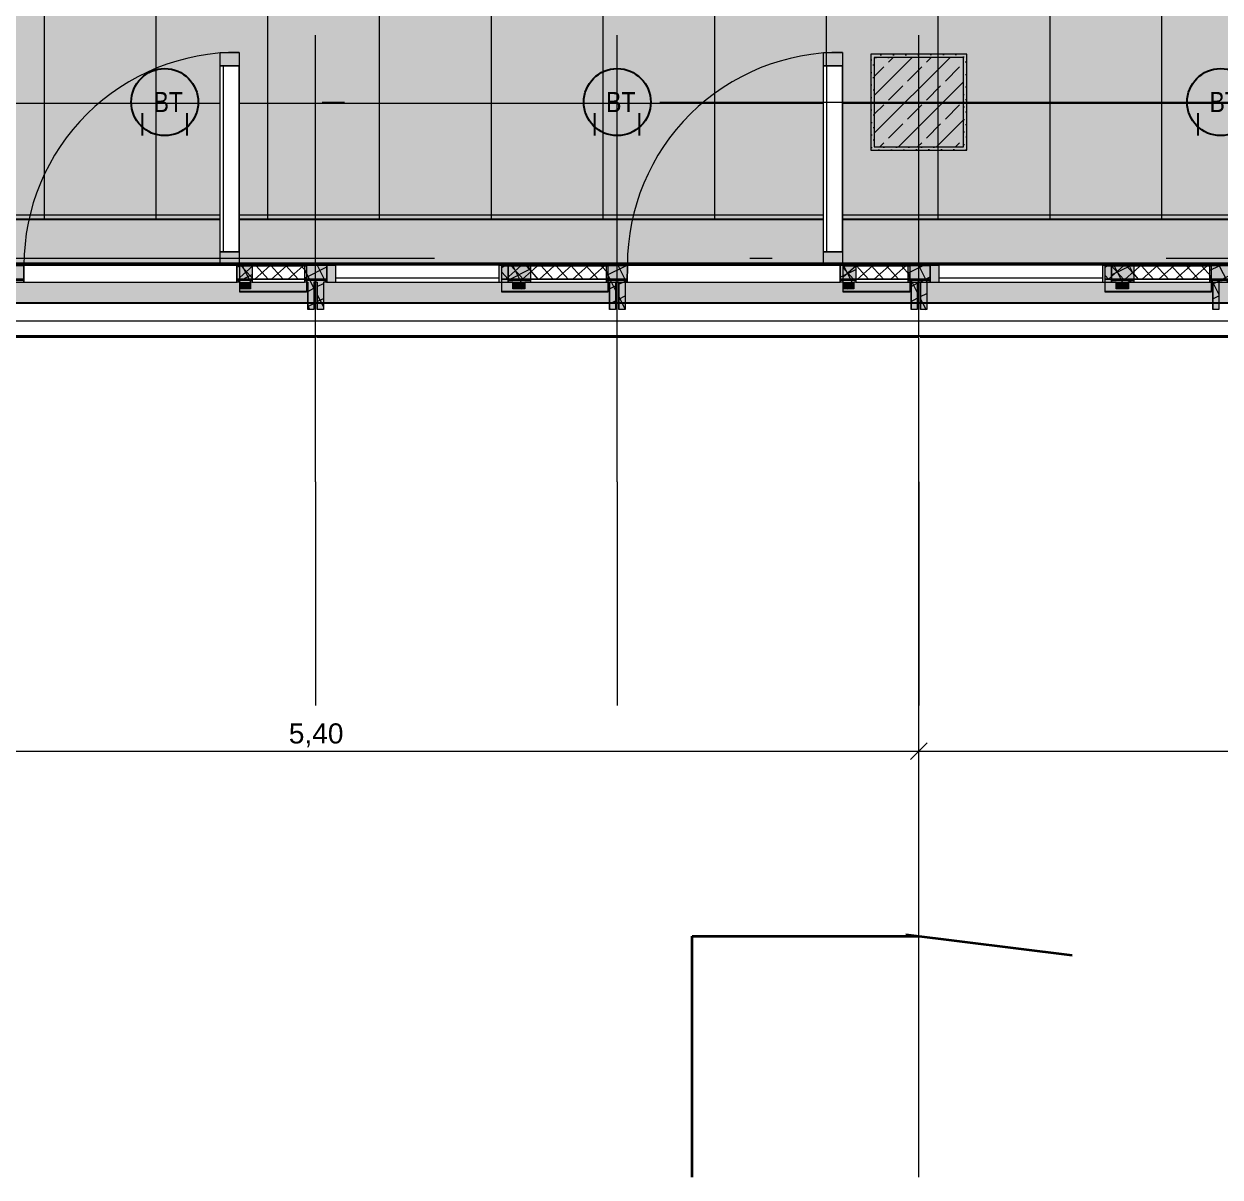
# Model space of a CAD drawing. Header units: metres. Extents: x -22.4 to 53.1, y 133.6 to 157.9.
# Drawn here: x 15.96 to 21.32, y 133.73 to 138.89 of the extents above; entities that cross this region are included whole.
import ezdxf

# ---------------------------------------------------------------- set-up
doc = ezdxf.new("R2010")
doc.units = ezdxf.units.M
doc.header["$MEASUREMENT"] = 0
for name, pattern in [('Achse', [0.0023, 0.0015, -0.0008]), ('Strichlinie_ eng', [0.0023, 0.0015, -0.0008]), ('Strichpunktlinie', [0.006703, 0.003528, -0.001764, 0, -0.001411]), ('Wipeout_Contour', [1, 0, -1])]:
    doc.linetypes.add(name, pattern=pattern)
for name, color, linetype in [('00  Raster', 7, 'Continuous'), ('00  Raster Ausbau', 7, 'Continuous'), ('10  Fassade', 7, 'Continuous'), ('10  Fassade_Deckschraffur', 7, 'Continuous'), ('10  Fassade_Schnittschraffur', 7, 'Continuous'), ('10  Stützen', 7, 'Continuous'), ('10  Stützen_Schnittschraffur', 7, 'Continuous'), ('10  Wand Massiv_Deckschraffur', 7, 'Continuous'), ('10  Wand Massiv_Fenster', 7, 'Continuous'), ('20  TGA - Revi+BT', 7, 'Continuous'), ('40  Bemaßung 1_50 Achse', 7, 'Continuous'), ('70  Schnittlinien', 7, 'Continuous'), ('Neubau_20  Boden Aufbauten', 7, 'Continuous'), ('Neubau_20  Boden Aufbauten_Deckschraffur', 7, 'Continuous'), ('Neubau_20  TGA - Revi+BT', 7, 'Continuous'), ('Neubau_40  Bemaßung 1_50 Achse', 7, 'Continuous')]:
    doc.layers.add(name, color=color, linetype=linetype)
doc.styles.add('ERSTELLTER_STIL_1', font='')
doc.styles.add('ERSTELLTER_STIL_2', font='')
doc.styles.get('ERSTELLTER_STIL_1').set_extended_font_data('Arial')
doc.styles.get('ERSTELLTER_STIL_2').set_extended_font_data('Arial Narrow')
pattern_1 = [(41.86749, (-110.10794, 75.264664), (-0.033370506, 0.037234518), []), (131.86749, (-110.10794, 75.264664), (0.037234518, 0.033370506), [])]
pattern_2 = [(26.86749, (-110.10794, 75.264664), (-0.027115717, 0.053523246), []), (116.86749, (-110.10794, 75.264664), (0.053523246, 0.027115717), [])]

msp = doc.modelspace()

# ---------------------------------------------------------------- hatches: boundary and pattern name
at = {"layer": '10  Stützen_Schnittschraffur', "linetype": 'Continuous', "lineweight": 0, "true_color": 0xffffff}
h = msp.add_hatch(color=7, dxfattribs=at)
h.paths.add_polyline_path([(19.7534, 138.7549), (19.7534, 138.3249), (20.1834, 138.3249), (20.1834, 138.7549)])
h.paths.add_polyline_path([(19.7684, 138.7399), (20.1684, 138.7399), (20.1684, 138.3399), (19.7684, 138.3399)], flags=0)
at = {"layer": '10  Stützen_Schnittschraffur', "linetype": 'Continuous', "lineweight": 13, "true_color": 0x000100}
h = msp.add_hatch(dxfattribs=at)
h.set_pattern_fill('Gips_0001', color=98, style=0, pattern_type=2)
h.set_pattern_definition([(26.86749, (-110.107942, 75.264664), (-0.0112982155, 0.0223013526), [0, -0.025])])
h.paths.add_polyline_path([(19.7534, 138.7549), (19.7534, 138.3249), (20.1834, 138.3249), (20.1834, 138.7549)])
h.paths.add_polyline_path([(19.7684, 138.7399), (20.1684, 138.7399), (20.1684, 138.3399), (19.7684, 138.3399)], flags=0)
at = {"layer": '10  Stützen_Schnittschraffur', "linetype": 'Continuous', "lineweight": 0, "true_color": 0xffffff}
msp.add_hatch(color=7, dxfattribs=at).paths.add_polyline_path([(19.7684, 138.3399), (20.1684, 138.3399), (20.1684, 138.7399), (19.7684, 138.7399)])
at = {"layer": '10  Stützen_Schnittschraffur', "linetype": 'Continuous', "lineweight": 13, "true_color": 0x000100}
h = msp.add_hatch(dxfattribs=at)
h.set_pattern_fill('Beton__Stahlbeton_0001', color=98, style=0, pattern_type=2)
h.set_pattern_definition([(225, (19.76843, 138.73991), (-0.084853, 0.084853), []), (225, (19.726, 138.78233), (-0.084853, 0.084853), [0.09, -0.03])])
h.paths.add_polyline_path([(19.7684, 138.3399), (20.1684, 138.3399), (20.1684, 138.7399), (19.7684, 138.7399)])
at = {"layer": 'Neubau_20  Boden Aufbauten_Deckschraffur', "linetype": 'Continuous', "lineweight": 0, "true_color": 0xffffff}
msp.add_hatch(color=7, dxfattribs=at).paths.add_polyline_path([(-1.6166, 143.8049), (-1.6166, 143.7049), (4.5184, 143.7049), (4.5184, 143.6799), (7.7559, 143.6799), (7.7559, 143.7049), (7.8809, 143.7049), (7.8809, 138.3249), (7.8434, 138.3249), (7.8434, 138.0149), (7.8809, 138.0149), (7.9772, 138.0149), (24.6034, 138.0149), (24.6034, 140.5199), (24.0034, 140.5199), (24.0034, 143.7899), (30.6509, 143.7899), (30.6509, 143.8049)])
at = {"layer": 'Neubau_20  Boden Aufbauten_Deckschraffur', "linetype": 'Continuous', "lineweight": 18}
h = msp.add_hatch(dxfattribs=at)
h.set_pattern_fill('Verband__Quadrat__50x50__4D', color=6, style=0, pattern_type=2)
h.set_pattern_definition([(360, (14.0547, 142.5352), (2e-07, 0.5), []), (90, (14.0547, 142.5352), (-0.5, 2e-07), [])])
h.paths.add_polyline_path([(-1.6166, 143.8049), (-1.6166, 143.7049), (4.5184, 143.7049), (4.5184, 143.6799), (7.7559, 143.6799), (7.7559, 143.7049), (7.8809, 143.7049), (7.8809, 138.3249), (7.8434, 138.3249), (7.8434, 138.0149), (7.8809, 138.0149), (7.9772, 138.0149), (24.6034, 138.0149), (24.6034, 140.5199), (24.0034, 140.5199), (24.0034, 143.7899), (30.6509, 143.7899), (30.6509, 143.8049)])

# ---------------------------------------------------------------- linework, layer by layer
at = {"layer": '00  Raster Ausbau', "color": 251, "linetype": 'Achse', "lineweight": 18, "ltscale": 1000, "true_color": 0x5f5f5f}
for p, q in [((17.2684, 136.8399), (17.2684, 135.8399)), ((19.9684, 136.8399), (19.9684, 135.8399))]:
    msp.add_line(p, q, dxfattribs=at)
at = {"layer": '00  Raster Ausbau', "color": 9, "linetype": 'Achse', "lineweight": 18, "ltscale": 1000}
msp.add_line((18.6184, 136.8399), (18.6184, 135.8399), dxfattribs=at)
at = {"layer": '10  Stützen', "color": 7, "linetype": 'Continuous', "lineweight": 13, "ltscale": 1000, "flags": 128}
for points in [[(19.7534, 138.7549), (19.7534, 138.3249), (20.1834, 138.3249), (20.1834, 138.7549)], [(19.7684, 138.3399), (20.1684, 138.3399), (20.1684, 138.7399), (19.7684, 138.7399)]]:
    msp.add_lwpolyline(points, close=True, dxfattribs=at)
at = {"layer": '70  Schnittlinien', "color": 7, "linetype": 'Strichpunktlinie', "lineweight": 35, "ltscale": 1000}
for p, q in [((18.9538, 133.7291), (18.9538, 134.8076)), ((18.9538, 134.8076), (19.9684, 134.8076)), ((19.9104, 134.8148), (20.6545, 134.7216))]:
    msp.add_line(p, q, dxfattribs=at)
at = {"layer": '70  Schnittlinien', "color": 7, "linetype": 'Strichpunktlinie', "lineweight": 13, "ltscale": 1000, "flags": 128}
msp.add_lwpolyline([(19.9684, 133.7291), (19.9684, 134.8076)], dxfattribs=at)
at = {"layer": 'Neubau_20  Boden Aufbauten', "color": 7, "linetype": 'Continuous', "lineweight": 13, "ltscale": 1000, "flags": 128}
msp.add_lwpolyline([(-1.6166, 143.8049), (-1.6166, 143.7049), (4.5184, 143.7049), (4.5184, 143.6799), (7.7559, 143.6799), (7.7559, 143.7049), (7.8809, 143.7049), (7.8809, 138.3249), (7.8434, 138.3249), (7.8434, 138.0149), (7.8809, 138.0149), (7.9772, 138.0149), (24.6034, 138.0149), (24.6034, 140.5199), (24.0034, 140.5199), (24.0034, 143.7899), (30.6509, 143.7899), (30.6509, 143.8049)], close=True, dxfattribs=at)
at = {"layer": 'Neubau_20  TGA - Revi+BT', "color": 1, "linetype": 'Continuous', "lineweight": 25, "ltscale": 1000}
for p, q in [((16.4934, 138.3899), (16.4934, 138.4899)), ((16.6934, 138.3899), (16.6934, 138.4899)), ((18.5184, 138.3899), (18.5184, 138.4899)), ((18.7184, 138.3899), (18.7184, 138.4899)), ((21.2184, 138.3899), (21.2184, 138.4899))]:
    msp.add_line(p, q, dxfattribs=at)
for centre in [(16.5934, 138.5399), (18.6184, 138.5399), (21.3184, 138.5399)]:
    msp.add_circle(centre, 0.15, dxfattribs=at)
at = {"layer": 'Neubau_40  Bemaßung 1_50 Achse', "color": 7, "linetype": 'Continuous', "lineweight": 13, "ltscale": 1000}
for p, q in [((19.9684, 135.5646), (19.9684, 135.7052)), ((14.5684, 135.6349), (19.9684, 135.6349)), ((20.0059, 135.6724), (19.9309, 135.5974)), ((19.9684, 135.6349), (29.9142, 135.6349))]:
    msp.add_line(p, q, dxfattribs=at)

# ---------------------------------------------------------------- texts
at = {"layer": '20  TGA - Revi+BT', "color": 1, "linetype": 'Continuous', "lineweight": 25, "char_height": 0.09, "attachment_point": 6, "rotation": 359.9998, "style": 'ERSTELLTER_STIL_2'}
for insert in [(16.6753, 138.5404), (18.7003, 138.5404), (21.4003, 138.5404)]:
    msp.add_mtext('\\A1;{\\pqr;\\fArial Narrow|b0|i0|c0|p38;BT }', dxfattribs=dict(at, insert=insert))
at = {"layer": '40  Bemaßung 1_50 Achse', "color": 7, "linetype": 'Continuous', "lineweight": 13, "insert": (17.1487, 135.6529), "char_height": 0.09, "width": 0.239452, "attachment_point": 7, "style": 'ERSTELLTER_STIL_1'}
msp.add_mtext('\\A1;{\\pql;\\fArial|b0|i0|c0|p38;5,40}', dxfattribs=at)

# ---------------------------------------------------------------- wipeouts: each hides what was drawn before it
at = {"color": 254, "linetype": 'Wipeout_Contour', "lineweight": 0, "ltscale": 555.427283}
msp.add_wipeout([(24.6034, 137.7447), (3.8184, 137.7447), (3.8184, 137.7417), (24.6034, 137.7417)], dxfattribs=at).dxf.layer = '10  Fassade_Deckschraffur'
at = {"color": 254, "linetype": 'Wipeout_Contour', "lineweight": 0, "ltscale": 554.568883}
msp.add_wipeout([(24.6034, 137.5599), (3.8184, 137.5599), (3.8184, 137.4939), (24.6034, 137.4939)], dxfattribs=at).dxf.layer = '10  Fassade_Deckschraffur'

# ---------------------------------------------------------------- next in the draw order: linework, layer by layer
at = {"layer": '10  Fassade', "color": 7, "linetype": 'Continuous', "lineweight": 18, "ltscale": 1000, "flags": 128}
msp.add_lwpolyline([(24.6034, 137.4939), (3.8184, 137.4939)], dxfattribs=at)

# ---------------------------------------------------------------- next in the draw order: wipeouts: each hides what was drawn before it
at = {"color": 254, "linetype": 'Wipeout_Contour', "lineweight": 0, "ltscale": 556.117024}
msp.add_wipeout([(24.6034, 138.0149), (3.8184, 138.0149), (3.8184, 137.8193), (24.6034, 137.8193)], dxfattribs=at).dxf.layer = '10  Fassade_Deckschraffur'
at = {"color": 254, "linetype": 'Wipeout_Contour', "lineweight": 0, "ltscale": 555.06051}
msp.add_wipeout([(3.8184, 137.7417), (3.8184, 137.5599), (24.6034, 137.5599), (24.6034, 137.7417)], dxfattribs=at).dxf.layer = '10  Fassade_Deckschraffur'

# ---------------------------------------------------------------- next in the draw order: hatches: boundary and pattern name
at = {"layer": '10  Fassade', "linetype": 'Continuous', "lineweight": 0, "true_color": 0xffffff}
for points in [[(17.2284, 137.6899), (17.2284, 137.6929), (16.9294, 137.6929), (16.9294, 137.6899)], [(18.5759, 137.6899), (18.5759, 137.6929), (18.1024, 137.6929), (18.1024, 137.6899)], [(19.9284, 137.6899), (19.9284, 137.6929), (19.6294, 137.6929), (19.6294, 137.6899)], [(21.2759, 137.6899), (21.2759, 137.6929), (20.8024, 137.6929), (20.8024, 137.6899)]]:
    msp.add_hatch(color=7, dxfattribs=at).paths.add_polyline_path(points)

# ---------------------------------------------------------------- next in the draw order: linework, layer by layer
at = {"layer": '10  Fassade', "color": 7, "linetype": 'Continuous', "lineweight": 13, "ltscale": 1000}
for p, q in [((16.9774, 137.7049), (16.9294, 137.7049)), ((18.2054, 137.7049), (18.1514, 137.7049)), ((19.6774, 137.7049), (19.6294, 137.7049)), ((20.9054, 137.7049), (20.8514, 137.7049)), ((17.2609, 137.6124), (17.2334, 137.6124)), ((17.3034, 137.6124), (17.2759, 137.6124)), ((18.6109, 137.6124), (18.5834, 137.6124)), ((18.6534, 137.6124), (18.6259, 137.6124)), ((19.9609, 137.6124), (19.9334, 137.6124)), ((20.0034, 137.6124), (19.9759, 137.6124)), ((21.3109, 137.6124), (21.2834, 137.6124))]:
    msp.add_line(p, q, dxfattribs=at)
at = {"layer": '10  Fassade', "color": 7, "linetype": 'Continuous', "lineweight": 18, "ltscale": 1000, "flags": 128}
for points in [[(24.6034, 138.0149), (3.8184, 138.0149)], [(24.6034, 137.5599), (3.8184, 137.5599)]]:
    msp.add_lwpolyline(points, dxfattribs=at)
at = {"layer": '10  Fassade', "color": 7, "linetype": 'Strichlinie_ eng', "lineweight": 18, "ltscale": 1000, "flags": 128}
for points in [[(16.9774, 137.7049), (16.9294, 137.7049)], [(18.2054, 137.7049), (18.1514, 137.7049)], [(19.6774, 137.7049), (19.6294, 137.7049)], [(20.9054, 137.7049), (20.8514, 137.7049)], [(17.2609, 137.6124), (17.2334, 137.6124)], [(17.3034, 137.6124), (17.2759, 137.6124)], [(18.6109, 137.6124), (18.5834, 137.6124)], [(18.6534, 137.6124), (18.6259, 137.6124)], [(19.9609, 137.6124), (19.9334, 137.6124)], [(20.0034, 137.6124), (19.9759, 137.6124)], [(21.3109, 137.6124), (21.2834, 137.6124)]]:
    msp.add_lwpolyline(points, dxfattribs=at)
at = {"layer": '10  Fassade', "color": 7, "linetype": 'Continuous', "lineweight": 18, "ltscale": 1000, "flags": 128}
for points in [[(17.2284, 137.6899), (16.9294, 137.6899), (16.9294, 137.6929), (17.2284, 137.6929)], [(18.5759, 137.6899), (18.1024, 137.6899), (18.1024, 137.6929), (18.5759, 137.6929)], [(19.9284, 137.6899), (19.6294, 137.6899), (19.6294, 137.6929), (19.9284, 137.6929)], [(21.2759, 137.6899), (20.8024, 137.6899), (20.8024, 137.6929), (21.2759, 137.6929)]]:
    msp.add_lwpolyline(points, close=True, dxfattribs=at)
at = {"layer": '10  Wand Massiv_Fenster', "color": 7, "linetype": 'Continuous', "lineweight": 25, "ltscale": 1000}
for p, q in [((24.6034, 138.0149), (3.8184, 138.0149)), ((24.6034, 137.6399), (3.8184, 137.6399))]:
    msp.add_line(p, q, dxfattribs=at)

# ---------------------------------------------------------------- next in the draw order: wipeouts: each hides what was drawn before it
at = {"color": 254, "linetype": 'Wipeout_Contour', "lineweight": 0, "ltscale": 555.566818}
msp.add_wipeout([(24.6034, 137.8089), (3.8184, 137.8089), (3.8184, 137.7479), (24.6034, 137.7479)], dxfattribs=at).dxf.layer = '10  Fassade_Deckschraffur'
at = {"color": 254, "linetype": 'Wipeout_Contour', "lineweight": 0, "ltscale": 553.668424}
msp.add_wipeout([(17.2632, 137.4939), (14.5732, 137.4939), (14.5732, 137.4899), (17.2632, 137.4899)], dxfattribs=at).dxf.layer = '10  Fassade_Deckschraffur'

# ---------------------------------------------------------------- next in the draw order: linework, layer by layer
at = {"layer": '10  Fassade', "color": 7, "linetype": 'Continuous', "lineweight": 13, "ltscale": 1000}
for p, q in [((17.2759, 137.7349), (17.2609, 137.7349)), ((17.2609, 137.7349), (17.2609, 137.6124)), ((17.2759, 137.7349), (17.2759, 137.6124)), ((18.6109, 137.7349), (18.6109, 137.6124)), ((18.6259, 137.7349), (18.6259, 137.6124)), ((19.9759, 137.7349), (19.9609, 137.7349)), ((19.9609, 137.7349), (19.9609, 137.6124)), ((19.9759, 137.7349), (19.9759, 137.6124)), ((21.3109, 137.7349), (21.3109, 137.6124))]:
    msp.add_line(p, q, dxfattribs=at)
at = {"layer": '10  Fassade', "color": 7, "linetype": 'Continuous', "lineweight": 18, "ltscale": 1000, "flags": 128}
for points in [[(24.6034, 137.7479), (3.8184, 137.7479)], [(24.6034, 137.7447), (3.8184, 137.7447)], [(24.6034, 137.7417), (3.8184, 137.7417)]]:
    msp.add_lwpolyline(points, dxfattribs=at)
at = {"layer": '10  Fassade', "color": 7, "linetype": 'Strichlinie_ eng', "lineweight": 18, "ltscale": 1000, "flags": 128}
for points in [[(3.8184, 137.7349), (4.6804, 137.7349), (5.1184, 137.7349), (6.1509, 137.7349), (6.4684, 137.7349), (7.3804, 137.7349), (7.8184, 137.7349), (8.8509, 137.7349), (9.1684, 137.7349), (10.0804, 137.7349), (10.5184, 137.7349), (11.5509, 137.7349), (11.8684, 137.7349), (12.7804, 137.7349), (13.2184, 137.7349), (14.2509, 137.7349), (14.5684, 137.7349), (15.4804, 137.7349), (15.9184, 137.7349), (16.9509, 137.7349), (17.2684, 137.7349), (18.1804, 137.7349), (18.6184, 137.7349), (19.6509, 137.7349), (19.9684, 137.7349), (20.8804, 137.7349), (21.3184, 137.7349), (22.3509, 137.7349), (22.6684, 137.7349), (23.5804, 137.7349), (24.0184, 137.7349), (24.6034, 137.7349)], [(16.9294, 137.7049), (16.9294, 137.7349)], [(16.9774, 137.7349), (16.9774, 137.7049)], [(17.2334, 137.6124), (17.2334, 137.7349)], [(17.2609, 137.7349), (17.2609, 137.6124)], [(17.2759, 137.6124), (17.2759, 137.7349)], [(17.3034, 137.7349), (17.3034, 137.6124)], [(18.1514, 137.7049), (18.1514, 137.7349)], [(18.2054, 137.7349), (18.2054, 137.7049)], [(18.5834, 137.6124), (18.5834, 137.7349)], [(18.6109, 137.7349), (18.6109, 137.6124)], [(18.6259, 137.6124), (18.6259, 137.7349)], [(18.6534, 137.7349), (18.6534, 137.6124)], [(19.6294, 137.7049), (19.6294, 137.7349)], [(19.6774, 137.7349), (19.6774, 137.7049)], [(19.9334, 137.6124), (19.9334, 137.7349)], [(19.9609, 137.7349), (19.9609, 137.6124)], [(19.9759, 137.6124), (19.9759, 137.7349)], [(20.0034, 137.7349), (20.0034, 137.6124)], [(20.8514, 137.7049), (20.8514, 137.7349)], [(20.9054, 137.7349), (20.9054, 137.7049)], [(21.2834, 137.6124), (21.2834, 137.7349)], [(21.3109, 137.7349), (21.3109, 137.6124)]]:
    msp.add_lwpolyline(points, dxfattribs=at)
at = {"layer": '10  Fassade', "color": 7, "linetype": 'Continuous', "lineweight": 13, "ltscale": 1000, "flags": 128}
for points in [[(18.6259, 137.7349), (18.6184, 137.7349), (18.6109, 137.7349)], [(21.3259, 137.7349), (21.3184, 137.7349), (21.3109, 137.7349)]]:
    msp.add_lwpolyline(points, dxfattribs=at)

# ---------------------------------------------------------------- next in the draw order: wipeouts: each hides what was drawn before it
at = {"color": 254, "linetype": 'Wipeout_Contour', "lineweight": 0, "ltscale": 555.697817}
msp.add_wipeout([(3.8184, 137.8089), (24.6034, 137.8089), (24.6034, 137.8139), (3.8184, 137.8139)], dxfattribs=at).dxf.layer = '10  Fassade_Deckschraffur'
at = {"color": 254, "linetype": 'Wipeout_Contour', "lineweight": 0, "ltscale": 555.013652}
msp.add_wipeout([(19.9632, 137.4939), (17.2732, 137.4939), (17.2732, 137.4899), (19.9632, 137.4899)], dxfattribs=at).dxf.layer = '10  Fassade_Deckschraffur'

# ---------------------------------------------------------------- next in the draw order: linework, layer by layer
at = {"layer": '10  Fassade', "color": 7, "linetype": 'Continuous', "lineweight": 25, "ltscale": 1000, "flags": 128}
for points in [[(14.5732, 137.4939), (17.2632, 137.4939)], [(14.5732, 137.4899), (17.2632, 137.4899)], [(17.2632, 137.4899), (17.2632, 137.4939)], [(17.2732, 137.4899), (17.2732, 137.4939)]]:
    msp.add_lwpolyline(points, dxfattribs=at)

# ---------------------------------------------------------------- next in the draw order: wipeouts: each hides what was drawn before it
at = {"color": 254, "linetype": 'Wipeout_Contour', "lineweight": 0, "ltscale": 555.718507}
msp.add_wipeout([(3.8184, 137.8193), (3.8184, 137.8139), (24.6034, 137.8139), (24.6034, 137.8193)], dxfattribs=at).dxf.layer = '10  Fassade_Deckschraffur'
at = {"color": 254, "linetype": 'Wipeout_Contour', "lineweight": 0, "ltscale": 556.565227}
msp.add_wipeout([(22.6632, 137.4939), (19.9732, 137.4939), (19.9732, 137.4899), (22.6632, 137.4899)], dxfattribs=at).dxf.layer = '10  Fassade_Deckschraffur'

# ---------------------------------------------------------------- next in the draw order: hatches: boundary and pattern name
at = {"layer": '10  Wand Massiv_Deckschraffur', "linetype": 'Continuous', "lineweight": 0, "true_color": 0xffffff}
msp.add_hatch(color=7, dxfattribs=at).paths.add_polyline_path([(3.8184, 137.6399), (24.6034, 137.6399), (24.6034, 137.8399), (24.6034, 138.0149), (3.8184, 138.0149), (3.8184, 137.8399)])

# ---------------------------------------------------------------- next in the draw order: linework, layer by layer
at = {"layer": '00  Raster', "color": 7, "linetype": 'Strichpunktlinie', "lineweight": 13, "ltscale": 1000}
msp.add_line((19.9684, 133.7291), (19.9684, 155.8899), dxfattribs=at)
at = {"layer": '00  Raster Ausbau', "color": 251, "linetype": 'Achse', "lineweight": 18, "ltscale": 1000, "true_color": 0x5f5f5f}
for p, q in [((17.2684, 137.8399), (17.2684, 138.8399)), ((19.9684, 137.8399), (19.9684, 138.8399)), ((17.2684, 136.8399), (17.2684, 137.8399)), ((19.9684, 136.8399), (19.9684, 137.8399))]:
    msp.add_line(p, q, dxfattribs=at)
at = {"layer": '00  Raster Ausbau', "color": 9, "linetype": 'Achse', "lineweight": 18, "ltscale": 1000}
for p, q in [((18.6184, 137.8399), (18.6184, 138.8399)), ((18.6184, 136.8399), (18.6184, 137.8399))]:
    msp.add_line(p, q, dxfattribs=at)
at = {"layer": '10  Fassade', "color": 7, "linetype": 'Strichpunktlinie', "lineweight": 13, "ltscale": 1000}
msp.add_line((24.6034, 137.8399), (3.8184, 137.8399), dxfattribs=at)
at = {"layer": '10  Fassade', "color": 7, "linetype": 'Continuous', "lineweight": 18, "ltscale": 1000, "flags": 128}
for points in [[(24.6034, 137.8193), (3.8184, 137.8193)], [(24.6034, 137.8139), (3.8184, 137.8139)], [(24.6034, 137.8089), (3.8184, 137.8089)]]:
    msp.add_lwpolyline(points, dxfattribs=at)
at = {"layer": '10  Fassade', "color": 7, "linetype": 'Strichlinie_ eng', "lineweight": 18, "ltscale": 1000, "flags": 128}
msp.add_lwpolyline([(3.8184, 137.8099), (4.6804, 137.8099), (5.1184, 137.8099), (6.1509, 137.8099), (6.4684, 137.8099), (7.3804, 137.8099), (7.8184, 137.8099), (8.8509, 137.8099), (9.1684, 137.8099), (10.0804, 137.8099), (10.5184, 137.8099), (11.5509, 137.8099), (11.8684, 137.8099), (12.7804, 137.8099), (13.2184, 137.8099), (14.2509, 137.8099), (14.5684, 137.8099), (15.4804, 137.8099), (15.9184, 137.8099), (16.9509, 137.8099), (17.2684, 137.8099), (18.1804, 137.8099), (18.6184, 137.8099), (19.6509, 137.8099), (19.9684, 137.8099), (20.8804, 137.8099), (21.3184, 137.8099), (22.3509, 137.8099), (22.6684, 137.8099), (23.5804, 137.8099), (24.0184, 137.8099), (24.6034, 137.8099)], dxfattribs=at)
at = {"layer": '10  Fassade', "color": 7, "linetype": 'Continuous', "lineweight": 25, "ltscale": 1000, "flags": 128}
for points in [[(17.2732, 137.4939), (19.9632, 137.4939)], [(17.2732, 137.4899), (19.9632, 137.4899)], [(19.9632, 137.4899), (19.9632, 137.4939)], [(19.9732, 137.4939), (22.6632, 137.4939)], [(19.9732, 137.4899), (19.9732, 137.4939)], [(19.9732, 137.4899), (22.6632, 137.4899)]]:
    msp.add_lwpolyline(points, dxfattribs=at)

# ---------------------------------------------------------------- next in the draw order: wipeouts: each hides what was drawn before it
at = {"color": 254, "linetype": 'Wipeout_Contour', "lineweight": 0, "ltscale": 555.005168}
msp.add_wipeout([(16.9164, 137.8099), (15.9634, 137.8099), (15.9634, 137.7349), (16.9164, 137.7349)], dxfattribs=at).dxf.layer = '10  Fassade_Deckschraffur'
at = {"color": 254, "linetype": 'Wipeout_Contour', "lineweight": 0, "ltscale": 555.322708}
msp.add_wipeout([(17.2184, 137.8099), (16.9854, 137.8099), (16.9854, 137.7349), (17.2184, 137.7349)], dxfattribs=at).dxf.layer = '10  Fassade_Deckschraffur'
at = {"color": 254, "linetype": 'Wipeout_Contour', "lineweight": 0, "ltscale": 555.63654}
msp.add_wipeout([(17.3184, 137.8099), (17.3184, 137.7349), (18.1304, 137.7349), (18.1304, 137.8099)], dxfattribs=at).dxf.layer = '10  Fassade_Deckschraffur'
at = {"color": 254, "linetype": 'Wipeout_Contour', "lineweight": 0, "ltscale": 555.98599}
msp.add_wipeout([(18.5684, 137.8099), (18.2304, 137.8099), (18.2304, 137.7349), (18.5684, 137.7349)], dxfattribs=at).dxf.layer = '10  Fassade_Deckschraffur'
at = {"color": 254, "linetype": 'Wipeout_Contour', "lineweight": 0, "ltscale": 556.388008}
msp.add_wipeout([(19.6164, 137.8099), (18.6634, 137.8099), (18.6634, 137.7349), (19.6164, 137.7349)], dxfattribs=at).dxf.layer = '10  Fassade_Deckschraffur'
at = {"color": 254, "linetype": 'Wipeout_Contour', "lineweight": 0, "ltscale": 556.75624}
msp.add_wipeout([(19.9184, 137.8099), (19.6854, 137.8099), (19.6854, 137.7349), (19.9184, 137.7349)], dxfattribs=at).dxf.layer = '10  Fassade_Deckschraffur'
at = {"color": 254, "linetype": 'Wipeout_Contour', "lineweight": 0, "ltscale": 557.117448}
msp.add_wipeout([(20.8304, 137.8099), (20.0184, 137.8099), (20.0184, 137.7349), (20.8304, 137.7349)], dxfattribs=at).dxf.layer = '10  Fassade_Deckschraffur'
at = {"color": 254, "linetype": 'Wipeout_Contour', "lineweight": 0, "ltscale": 557.518348}
msp.add_wipeout([(21.2684, 137.8099), (20.9304, 137.8099), (20.9304, 137.7349), (21.2684, 137.7349)], dxfattribs=at).dxf.layer = '10  Fassade_Deckschraffur'
at = {"color": 254, "linetype": 'Wipeout_Contour', "lineweight": 0, "ltscale": 557.255198}
msp.add_wipeout([(16.8412, 137.8699), (16.9262, 137.8699), (16.9262, 138.7025), (16.8412, 138.7025)], dxfattribs=at).dxf.layer = '10  Fassade_Schnittschraffur'
at = {"color": 254, "linetype": 'Wipeout_Contour', "lineweight": 0, "ltscale": 558.66683}
msp.add_wipeout([(19.5412, 137.8699), (19.6262, 137.8699), (19.6262, 138.7025), (19.5412, 138.7025)], dxfattribs=at).dxf.layer = '10  Fassade_Schnittschraffur'

# ---------------------------------------------------------------- next in the draw order: hatches: boundary and pattern name
at = {"layer": '10  Fassade', "linetype": 'Continuous', "lineweight": 0, "true_color": 0xffffff}
for points in [[(17.2284, 137.8079), (17.2284, 137.8099), (16.9294, 137.8099), (16.9294, 137.8079)], [(18.5759, 137.8079), (18.5759, 137.8099), (18.1024, 137.8099), (18.1024, 137.8079)], [(19.9284, 137.8079), (19.9284, 137.8099), (19.6294, 137.8099), (19.6294, 137.8079)]]:
    msp.add_hatch(color=7, dxfattribs=at).paths.add_polyline_path(points)
at = {"layer": '10  Fassade', "linetype": 'Continuous', "lineweight": 13, "true_color": 0x000100}
h = msp.add_hatch(dxfattribs=at)
h.set_pattern_fill('Dämmung__hart_2_0001', color=98, style=0, pattern_type=2)
h.set_pattern_definition(pattern_1)
h.paths.add_polyline_path([(17.2284, 137.7479), (17.2284, 137.8079), (16.9294, 137.8079), (16.9294, 137.7479)])
h = msp.add_hatch(dxfattribs=at)
h.set_pattern_fill('Dämmung__hart_2_0001', color=98, style=0, pattern_type=2)
h.set_pattern_definition(pattern_1)
h.paths.add_polyline_path([(18.5759, 137.7479), (18.5759, 137.8079), (18.1024, 137.8079), (18.1024, 137.7479)])
h = msp.add_hatch(dxfattribs=at)
h.set_pattern_fill('Dämmung__hart_2_0001', color=98, style=0, pattern_type=2)
h.set_pattern_definition(pattern_1)
h.paths.add_polyline_path([(19.9284, 137.7479), (19.9284, 137.8079), (19.6294, 137.8079), (19.6294, 137.7479)])
at = {"layer": '10  Fassade_Schnittschraffur', "linetype": 'Continuous', "lineweight": 0, "true_color": 0xffffff}
for points in [[(16.8412, 138.7025), (16.9262, 138.7025), (16.9262, 138.7625), (16.8412, 138.7625)], [(19.5412, 138.7025), (19.6262, 138.7025), (19.6262, 138.7625), (19.5412, 138.7625)], [(16.8412, 137.8099), (16.9262, 137.8099), (16.9262, 137.8699), (16.8412, 137.8699)], [(19.5412, 137.8099), (19.6262, 137.8099), (19.6262, 137.8699), (19.5412, 137.8699)], [(15.9634, 137.8099), (15.9634, 137.7349), (15.9636, 137.8099)], [(16.9162, 137.8099), (16.9162, 137.7349), (16.9164, 137.8099)], [(16.9164, 137.7349), (16.9294, 137.7349), (16.9774, 137.7349), (16.9854, 137.7349), (16.9854, 137.8099), (16.9164, 137.8099)], [(17.2184, 137.7349), (17.2334, 137.7349), (17.2609, 137.7349), (17.2759, 137.7349), (17.3034, 137.7349), (17.3184, 137.7349), (17.3184, 137.8099), (17.2184, 137.8099)], [(17.3184, 137.8099), (17.3184, 137.7349), (17.3186, 137.8099)], [(18.1302, 137.8099), (18.1302, 137.7349), (18.1304, 137.8099)], [(18.1304, 137.7349), (18.1514, 137.7349), (18.2054, 137.7349), (18.2304, 137.7349), (18.2304, 137.8099), (18.1304, 137.8099)], [(18.6109, 137.7349), (18.6184, 137.7349), (18.6259, 137.7349), (18.6534, 137.7349), (18.6634, 137.7349), (18.6634, 137.8099), (18.5684, 137.8099), (18.5684, 137.7349)], [(18.6634, 137.8099), (18.6634, 137.7349), (18.6636, 137.8099)], [(19.6162, 137.8099), (19.6162, 137.7349), (19.6164, 137.8099)], [(19.6164, 137.7349), (19.6294, 137.7349), (19.6774, 137.7349), (19.6854, 137.7349), (19.6854, 137.8099), (19.6164, 137.8099)], [(19.9184, 137.7349), (19.9334, 137.7349), (19.9609, 137.7349), (19.9759, 137.7349), (20.0034, 137.7349), (20.0184, 137.7349), (20.0184, 137.8099), (19.9184, 137.8099)], [(20.0184, 137.8099), (20.0184, 137.7349), (20.0186, 137.8099)], [(20.8302, 137.8099), (20.8302, 137.7349), (20.8304, 137.8099)], [(20.8304, 137.7349), (20.8514, 137.7349), (20.9054, 137.7349), (20.9304, 137.7349), (20.9304, 137.8099), (20.8304, 137.8099)], [(21.3109, 137.7349), (21.3184, 137.7349), (21.3259, 137.7349), (21.3534, 137.7349), (21.3634, 137.7349), (21.3634, 137.8099), (21.2684, 137.8099), (21.2684, 137.7349)], [(16.9294, 137.7349), (16.9294, 137.7049), (16.9774, 137.7049), (16.9774, 137.7349)], [(17.2334, 137.6124), (17.2609, 137.6124), (17.2609, 137.7349), (17.2334, 137.7349)], [(17.3034, 137.6124), (17.3034, 137.7349), (17.2759, 137.7349), (17.2759, 137.6124)], [(18.1514, 137.7049), (18.2054, 137.7049), (18.2054, 137.7349), (18.1514, 137.7349)], [(18.5834, 137.7349), (18.5834, 137.6124), (18.6109, 137.6124), (18.6109, 137.7349)], [(18.6534, 137.6124), (18.6534, 137.7349), (18.6259, 137.7349), (18.6259, 137.6124)], [(19.6294, 137.7349), (19.6294, 137.7049), (19.6774, 137.7049), (19.6774, 137.7349)], [(19.9334, 137.6124), (19.9609, 137.6124), (19.9609, 137.7349), (19.9334, 137.7349)], [(20.0034, 137.6124), (20.0034, 137.7349), (19.9759, 137.7349), (19.9759, 137.6124)], [(20.8514, 137.7049), (20.9054, 137.7049), (20.9054, 137.7349), (20.8514, 137.7349)], [(21.2834, 137.7349), (21.2834, 137.6124), (21.3109, 137.6124), (21.3109, 137.7349)]]:
    msp.add_hatch(color=7, dxfattribs=at).paths.add_polyline_path(points)
at = {"layer": '10  Fassade_Schnittschraffur', "linetype": 'Continuous', "lineweight": 13, "true_color": 0x000100}
h = msp.add_hatch(dxfattribs=at)
h.set_pattern_fill('Dämmung__hart_1_0001', color=98, style=0, pattern_type=2)
h.set_pattern_definition(pattern_2)
h.paths.add_polyline_path([(16.9164, 137.7349), (16.9294, 137.7349), (16.9774, 137.7349), (16.9854, 137.7349), (16.9854, 137.8099), (16.9164, 137.8099)])
h = msp.add_hatch(dxfattribs=at)
h.set_pattern_fill('Dämmung__hart_1_0001', color=98, style=0, pattern_type=2)
h.set_pattern_definition(pattern_2)
h.paths.add_polyline_path([(17.2184, 137.7349), (17.2334, 137.7349), (17.2609, 137.7349), (17.2759, 137.7349), (17.3034, 137.7349), (17.3184, 137.7349), (17.3184, 137.8099), (17.2184, 137.8099)])
h = msp.add_hatch(dxfattribs=at)
h.set_pattern_fill('Dämmung__hart_1_0001', color=98, style=0, pattern_type=2)
h.set_pattern_definition(pattern_2)
h.paths.add_polyline_path([(18.1304, 137.7349), (18.1514, 137.7349), (18.2054, 137.7349), (18.2304, 137.7349), (18.2304, 137.8099), (18.1304, 137.8099)])
h = msp.add_hatch(dxfattribs=at)
h.set_pattern_fill('Dämmung__hart_1_0001', color=98, style=0, pattern_type=2)
h.set_pattern_definition(pattern_2)
h.paths.add_polyline_path([(18.6109, 137.7349), (18.6184, 137.7349), (18.6259, 137.7349), (18.6534, 137.7349), (18.6634, 137.7349), (18.6634, 137.8099), (18.5684, 137.8099), (18.5684, 137.7349)])
h = msp.add_hatch(dxfattribs=at)
h.set_pattern_fill('Dämmung__hart_1_0001', color=98, style=0, pattern_type=2)
h.set_pattern_definition(pattern_2)
h.paths.add_polyline_path([(19.6164, 137.7349), (19.6294, 137.7349), (19.6774, 137.7349), (19.6854, 137.7349), (19.6854, 137.8099), (19.6164, 137.8099)])
h = msp.add_hatch(dxfattribs=at)
h.set_pattern_fill('Dämmung__hart_1_0001', color=98, style=0, pattern_type=2)
h.set_pattern_definition(pattern_2)
h.paths.add_polyline_path([(19.9184, 137.7349), (19.9334, 137.7349), (19.9609, 137.7349), (19.9759, 137.7349), (20.0034, 137.7349), (20.0184, 137.7349), (20.0184, 137.8099), (19.9184, 137.8099)])
h = msp.add_hatch(dxfattribs=at)
h.set_pattern_fill('Dämmung__hart_1_0001', color=98, style=0, pattern_type=2)
h.set_pattern_definition(pattern_2)
h.paths.add_polyline_path([(20.8304, 137.7349), (20.8514, 137.7349), (20.9054, 137.7349), (20.9304, 137.7349), (20.9304, 137.8099), (20.8304, 137.8099)])
h = msp.add_hatch(dxfattribs=at)
h.set_pattern_fill('Dämmung__hart_1_0001', color=98, style=0, pattern_type=2)
h.set_pattern_definition(pattern_2)
h.paths.add_polyline_path([(21.3109, 137.7349), (21.3184, 137.7349), (21.3259, 137.7349), (21.3534, 137.7349), (21.3634, 137.7349), (21.3634, 137.8099), (21.2684, 137.8099), (21.2684, 137.7349)])
h = msp.add_hatch(dxfattribs=at)
h.set_pattern_fill('Dämmung__hart_1_0001', color=98, style=0, pattern_type=2)
h.set_pattern_definition(pattern_2)
h.paths.add_polyline_path([(16.9294, 137.7349), (16.9294, 137.7049), (16.9774, 137.7049), (16.9774, 137.7349)])
h = msp.add_hatch(dxfattribs=at)
h.set_pattern_fill('Dämmung__hart_1_0001', color=98, style=0, pattern_type=2)
h.set_pattern_definition(pattern_2)
h.paths.add_polyline_path([(17.2334, 137.6124), (17.2609, 137.6124), (17.2609, 137.7349), (17.2334, 137.7349)])
h = msp.add_hatch(dxfattribs=at)
h.set_pattern_fill('Dämmung__hart_1_0001', color=98, style=0, pattern_type=2)
h.set_pattern_definition(pattern_2)
h.paths.add_polyline_path([(17.3034, 137.6124), (17.3034, 137.7349), (17.2759, 137.7349), (17.2759, 137.6124)])
h = msp.add_hatch(dxfattribs=at)
h.set_pattern_fill('Dämmung__hart_1_0001', color=98, style=0, pattern_type=2)
h.set_pattern_definition(pattern_2)
h.paths.add_polyline_path([(18.1514, 137.7049), (18.2054, 137.7049), (18.2054, 137.7349), (18.1514, 137.7349)])
h = msp.add_hatch(dxfattribs=at)
h.set_pattern_fill('Dämmung__hart_1_0001', color=98, style=0, pattern_type=2)
h.set_pattern_definition(pattern_2)
h.paths.add_polyline_path([(18.5834, 137.7349), (18.5834, 137.6124), (18.6109, 137.6124), (18.6109, 137.7349)])
h = msp.add_hatch(dxfattribs=at)
h.set_pattern_fill('Dämmung__hart_1_0001', color=98, style=0, pattern_type=2)
h.set_pattern_definition(pattern_2)
h.paths.add_polyline_path([(18.6534, 137.6124), (18.6534, 137.7349), (18.6259, 137.7349), (18.6259, 137.6124)])
h = msp.add_hatch(dxfattribs=at)
h.set_pattern_fill('Dämmung__hart_1_0001', color=98, style=0, pattern_type=2)
h.set_pattern_definition(pattern_2)
h.paths.add_polyline_path([(19.6294, 137.7349), (19.6294, 137.7049), (19.6774, 137.7049), (19.6774, 137.7349)])
h = msp.add_hatch(dxfattribs=at)
h.set_pattern_fill('Dämmung__hart_1_0001', color=98, style=0, pattern_type=2)
h.set_pattern_definition(pattern_2)
h.paths.add_polyline_path([(19.9334, 137.6124), (19.9609, 137.6124), (19.9609, 137.7349), (19.9334, 137.7349)])
h = msp.add_hatch(dxfattribs=at)
h.set_pattern_fill('Dämmung__hart_1_0001', color=98, style=0, pattern_type=2)
h.set_pattern_definition(pattern_2)
h.paths.add_polyline_path([(20.0034, 137.6124), (20.0034, 137.7349), (19.9759, 137.7349), (19.9759, 137.6124)])
h = msp.add_hatch(dxfattribs=at)
h.set_pattern_fill('Dämmung__hart_1_0001', color=98, style=0, pattern_type=2)
h.set_pattern_definition(pattern_2)
h.paths.add_polyline_path([(20.8514, 137.7049), (20.9054, 137.7049), (20.9054, 137.7349), (20.8514, 137.7349)])
h = msp.add_hatch(dxfattribs=at)
h.set_pattern_fill('Dämmung__hart_1_0001', color=98, style=0, pattern_type=2)
h.set_pattern_definition(pattern_2)
h.paths.add_polyline_path([(21.2834, 137.7349), (21.2834, 137.6124), (21.3109, 137.6124), (21.3109, 137.7349)])

# ---------------------------------------------------------------- next in the draw order: linework, layer by layer
at = {"layer": '00  Raster', "color": 7, "linetype": 'Strichpunktlinie', "lineweight": 13, "ltscale": 1000}
msp.add_line((-22.0094, 138.5399), (33.1556, 138.5399), dxfattribs=at)
at = {"layer": '10  Fassade', "color": 7, "linetype": 'Continuous', "lineweight": 18, "ltscale": 1000}
for p, q in [((16.8412, 137.8699), (16.8412, 138.7025)), ((16.8562, 137.8699), (16.8562, 138.7025)), ((16.9262, 137.8699), (16.9262, 138.7025)), ((19.5412, 137.8699), (19.5412, 138.7025)), ((19.5562, 137.8699), (19.5562, 138.7025)), ((19.6262, 137.8699), (19.6262, 138.7025))]:
    msp.add_line(p, q, dxfattribs=at)
at = {"layer": '10  Fassade', "color": 7, "linetype": 'Continuous', "lineweight": 13, "ltscale": 1000}
for p, q in [((16.9164, 137.8099), (16.9164, 137.7349)), ((16.9854, 137.8099), (16.9164, 137.8099)), ((16.9854, 137.8099), (16.9854, 137.7349)), ((17.3184, 137.8099), (17.2184, 137.8099)), ((17.2184, 137.8099), (17.2184, 137.7349)), ((17.3184, 137.8099), (17.3184, 137.7349)), ((18.2304, 137.8099), (18.1304, 137.8099)), ((18.1304, 137.8099), (18.1304, 137.7349)), ((18.2304, 137.8099), (18.2304, 137.7349)), ((18.5684, 137.8099), (18.5684, 137.7349)), ((18.6634, 137.8099), (18.5684, 137.8099)), ((18.6634, 137.8099), (18.6634, 137.7349)), ((19.6854, 137.8099), (19.6164, 137.8099)), ((19.6164, 137.8099), (19.6164, 137.7349)), ((19.6854, 137.8099), (19.6854, 137.7349)), ((20.0184, 137.8099), (19.9184, 137.8099)), ((19.9184, 137.8099), (19.9184, 137.7349)), ((20.0184, 137.8099), (20.0184, 137.7349)), ((20.8304, 137.8099), (20.8304, 137.7349)), ((20.9304, 137.8099), (20.8304, 137.8099)), ((20.9304, 137.8099), (20.9304, 137.7349)), ((21.3634, 137.8099), (21.2684, 137.8099)), ((21.2684, 137.8099), (21.2684, 137.7349)), ((16.9294, 137.7349), (16.9164, 137.7349)), ((16.9294, 137.7349), (16.9294, 137.7049)), ((16.9854, 137.7349), (16.9774, 137.7349)), ((16.9774, 137.7349), (16.9774, 137.7049)), ((17.2334, 137.7349), (17.2184, 137.7349)), ((17.2334, 137.7349), (17.2334, 137.6124)), ((17.3184, 137.7349), (17.3034, 137.7349)), ((17.3034, 137.7349), (17.3034, 137.6124)), ((18.1514, 137.7349), (18.1304, 137.7349)), ((18.1514, 137.7349), (18.1514, 137.7049)), ((18.2054, 137.7349), (18.2054, 137.7049)), ((18.2304, 137.7349), (18.2054, 137.7349)), ((18.5834, 137.7349), (18.5684, 137.7349)), ((18.5834, 137.7349), (18.5834, 137.6124)), ((18.6634, 137.7349), (18.6534, 137.7349)), ((18.6534, 137.7349), (18.6534, 137.6124)), ((19.6294, 137.7349), (19.6164, 137.7349)), ((19.6294, 137.7349), (19.6294, 137.7049)), ((19.6854, 137.7349), (19.6774, 137.7349)), ((19.6774, 137.7349), (19.6774, 137.7049)), ((19.9334, 137.7349), (19.9184, 137.7349)), ((19.9334, 137.7349), (19.9334, 137.6124)), ((20.0184, 137.7349), (20.0034, 137.7349)), ((20.0034, 137.7349), (20.0034, 137.6124)), ((20.8514, 137.7349), (20.8304, 137.7349)), ((20.8514, 137.7349), (20.8514, 137.7049)), ((20.9054, 137.7349), (20.9054, 137.7049)), ((20.9304, 137.7349), (20.9054, 137.7349)), ((21.2834, 137.7349), (21.2684, 137.7349)), ((21.2834, 137.7349), (21.2834, 137.6124))]:
    msp.add_line(p, q, dxfattribs=at)
at = {"layer": '10  Fassade', "color": 7, "linetype": 'Continuous', "lineweight": 18, "ltscale": 1000, "flags": 128}
for points in [[(16.8412, 138.7025), (16.8412, 138.7625), (16.9262, 138.7625), (16.9262, 138.7025)], [(19.5412, 138.7025), (19.5412, 138.7625), (19.6262, 138.7625), (19.6262, 138.7025)], [(16.8412, 137.8699), (16.8412, 138.7025), (16.9262, 138.7025), (16.9262, 137.8699)], [(19.5412, 137.8699), (19.5412, 138.7025), (19.6262, 138.7025), (19.6262, 137.8699)], [(16.8412, 137.8099), (16.8412, 137.8699), (16.9262, 137.8699), (16.9262, 137.8099)], [(19.5412, 137.8099), (19.5412, 137.8699), (19.6262, 137.8699), (19.6262, 137.8099)], [(15.9634, 137.7349), (15.9636, 137.8099)], [(16.9164, 137.8099), (16.9162, 137.7349)], [(17.2284, 137.8079), (16.9294, 137.8079), (16.9294, 137.8099), (17.2284, 137.8099)], [(17.2284, 137.7479), (16.9294, 137.7479), (16.9294, 137.8079), (17.2284, 137.8079)], [(17.3184, 137.7349), (17.3189, 137.7349), (17.3186, 137.8099)], [(18.5759, 137.8079), (18.1024, 137.8079), (18.1024, 137.8099), (18.5759, 137.8099)], [(18.5759, 137.7479), (18.1024, 137.7479), (18.1024, 137.8079), (18.5759, 137.8079)], [(18.1304, 137.8099), (18.1302, 137.7349)], [(18.6634, 137.7349), (18.6636, 137.8099)], [(19.6164, 137.8099), (19.6162, 137.7349)], [(19.9284, 137.8079), (19.6294, 137.8079), (19.6294, 137.8099), (19.9284, 137.8099)], [(19.9284, 137.7479), (19.6294, 137.7479), (19.6294, 137.8079), (19.9284, 137.8079)], [(20.0184, 137.7349), (20.0189, 137.7349), (20.0186, 137.8099)], [(20.8304, 137.8099), (20.8302, 137.7349)], [(17.2284, 137.6929), (16.9294, 137.6929), (16.9294, 137.7479), (17.2284, 137.7479)], [(18.5759, 137.6929), (18.1024, 137.6929), (18.1024, 137.7479), (18.5759, 137.7479)], [(19.9284, 137.6929), (19.6294, 137.6929), (19.6294, 137.7479), (19.9284, 137.7479)]]:
    msp.add_lwpolyline(points, close=True, dxfattribs=at)
for points in [[(15.9634, 137.8099), (16.9164, 137.8099)], [(16.9854, 137.8099), (17.2184, 137.8099)], [(17.3184, 137.8099), (18.1304, 137.8099)], [(18.2304, 137.8099), (18.5684, 137.8099)], [(18.6634, 137.8099), (19.6164, 137.8099)], [(19.6854, 137.8099), (19.9184, 137.8099)], [(20.0184, 137.8099), (20.8304, 137.8099)], [(20.9304, 137.8099), (21.2684, 137.8099)], [(15.9634, 137.7349), (16.9164, 137.7349)], [(16.9854, 137.7349), (17.2184, 137.7349)], [(17.3184, 137.7349), (18.1304, 137.7349)], [(18.2304, 137.7349), (18.5684, 137.7349)], [(18.6634, 137.7349), (19.6164, 137.7349)], [(19.6854, 137.7349), (19.9184, 137.7349)], [(20.0184, 137.7349), (20.8304, 137.7349)], [(20.9304, 137.7349), (21.2684, 137.7349)]]:
    msp.add_lwpolyline(points, dxfattribs=at)
at = {"layer": '10  Fassade', "color": 7, "linetype": 'Continuous', "lineweight": 13, "ltscale": 1000}
for centre in [(16.9162, 137.8099), (19.6162, 137.8099)]:
    msp.add_arc(centre, 0.9526, 89.3986, 180, dxfattribs=at)

# ---------------------------------------------------------------- next in the draw order: wipeouts: each hides what was drawn before it
at = {"color": 254, "linetype": 'Wipeout_Contour', "lineweight": 0, "ltscale": 555.636165}
msp.add_wipeout([(18.0892, 137.7349), (18.0892, 137.8099), (17.3596, 137.8099), (17.3596, 137.7349)], dxfattribs=at).dxf.layer = '10  Fassade_Deckschraffur'
at = {"color": 254, "linetype": 'Wipeout_Contour', "lineweight": 0, "ltscale": 557.117087}
msp.add_wipeout([(20.7892, 137.7349), (20.7892, 137.8099), (20.0596, 137.8099), (20.0596, 137.7349)], dxfattribs=at).dxf.layer = '10  Fassade_Deckschraffur'

# ---------------------------------------------------------------- next in the draw order: hatches: boundary and pattern name
at = {"layer": '10  Fassade', "linetype": 'Continuous', "lineweight": 0, "true_color": 0xffffff}
msp.add_hatch(color=7, dxfattribs=at).paths.add_polyline_path([(21.2759, 137.8079), (21.2759, 137.8099), (20.8024, 137.8099), (20.8024, 137.8079)])
at = {"layer": '10  Fassade', "linetype": 'Continuous', "lineweight": 13, "true_color": 0x000100}
h = msp.add_hatch(dxfattribs=at)
h.set_pattern_fill('Dämmung__hart_2_0001', color=98, style=0, pattern_type=2)
h.set_pattern_definition(pattern_1)
h.paths.add_polyline_path([(21.2759, 137.7479), (21.2759, 137.8079), (20.8024, 137.8079), (20.8024, 137.7479)])
at = {"layer": '10  Fassade_Schnittschraffur', "linetype": 'Continuous', "lineweight": 0, "true_color": 0xffffff}
for points in [[(17.3186, 137.7349), (17.3596, 137.7349), (17.3596, 137.8099), (17.3186, 137.8099)], [(18.1302, 137.8099), (18.0892, 137.8099), (18.0892, 137.7349), (18.1302, 137.7349)], [(20.0186, 137.7349), (20.0596, 137.7349), (20.0596, 137.8099), (20.0186, 137.8099)], [(20.8302, 137.8099), (20.7892, 137.8099), (20.7892, 137.7349), (20.8302, 137.7349)]]:
    msp.add_hatch(color=7, dxfattribs=at).paths.add_polyline_path(points)

# ---------------------------------------------------------------- next in the draw order: linework, layer by layer
at = {"layer": '10  Fassade', "color": 7, "linetype": 'Continuous', "lineweight": 18, "ltscale": 1000}
for p, q in [((18.0892, 137.8099), (17.3596, 137.8099)), ((20.7892, 137.8099), (20.0596, 137.8099)), ((18.0892, 137.7519), (17.3596, 137.7519)), ((17.3596, 137.7349), (18.0892, 137.7349)), ((20.7892, 137.7519), (20.0596, 137.7519)), ((20.0596, 137.7349), (20.7892, 137.7349))]:
    msp.add_line(p, q, dxfattribs=at)
at = {"layer": '10  Fassade', "color": 7, "linetype": 'Continuous', "lineweight": 18, "ltscale": 1000, "flags": 128}
for points in [[(17.3186, 137.7349), (17.3596, 137.7349), (17.3596, 137.8099), (17.3186, 137.8099)], [(18.1302, 137.8099), (18.0892, 137.8099), (18.0892, 137.7349), (18.1302, 137.7349)], [(20.0186, 137.7349), (20.0596, 137.7349), (20.0596, 137.8099), (20.0186, 137.8099)], [(20.8302, 137.8099), (20.7892, 137.8099), (20.7892, 137.7349), (20.8302, 137.7349)], [(21.2759, 137.8079), (20.8024, 137.8079), (20.8024, 137.8099), (21.2759, 137.8099)], [(21.2759, 137.7479), (20.8024, 137.7479), (20.8024, 137.8079), (21.2759, 137.8079)], [(21.2759, 137.6929), (20.8024, 137.6929), (20.8024, 137.7479), (21.2759, 137.7479)]]:
    msp.add_lwpolyline(points, close=True, dxfattribs=at)

doc.saveas('drawing.dxf')
